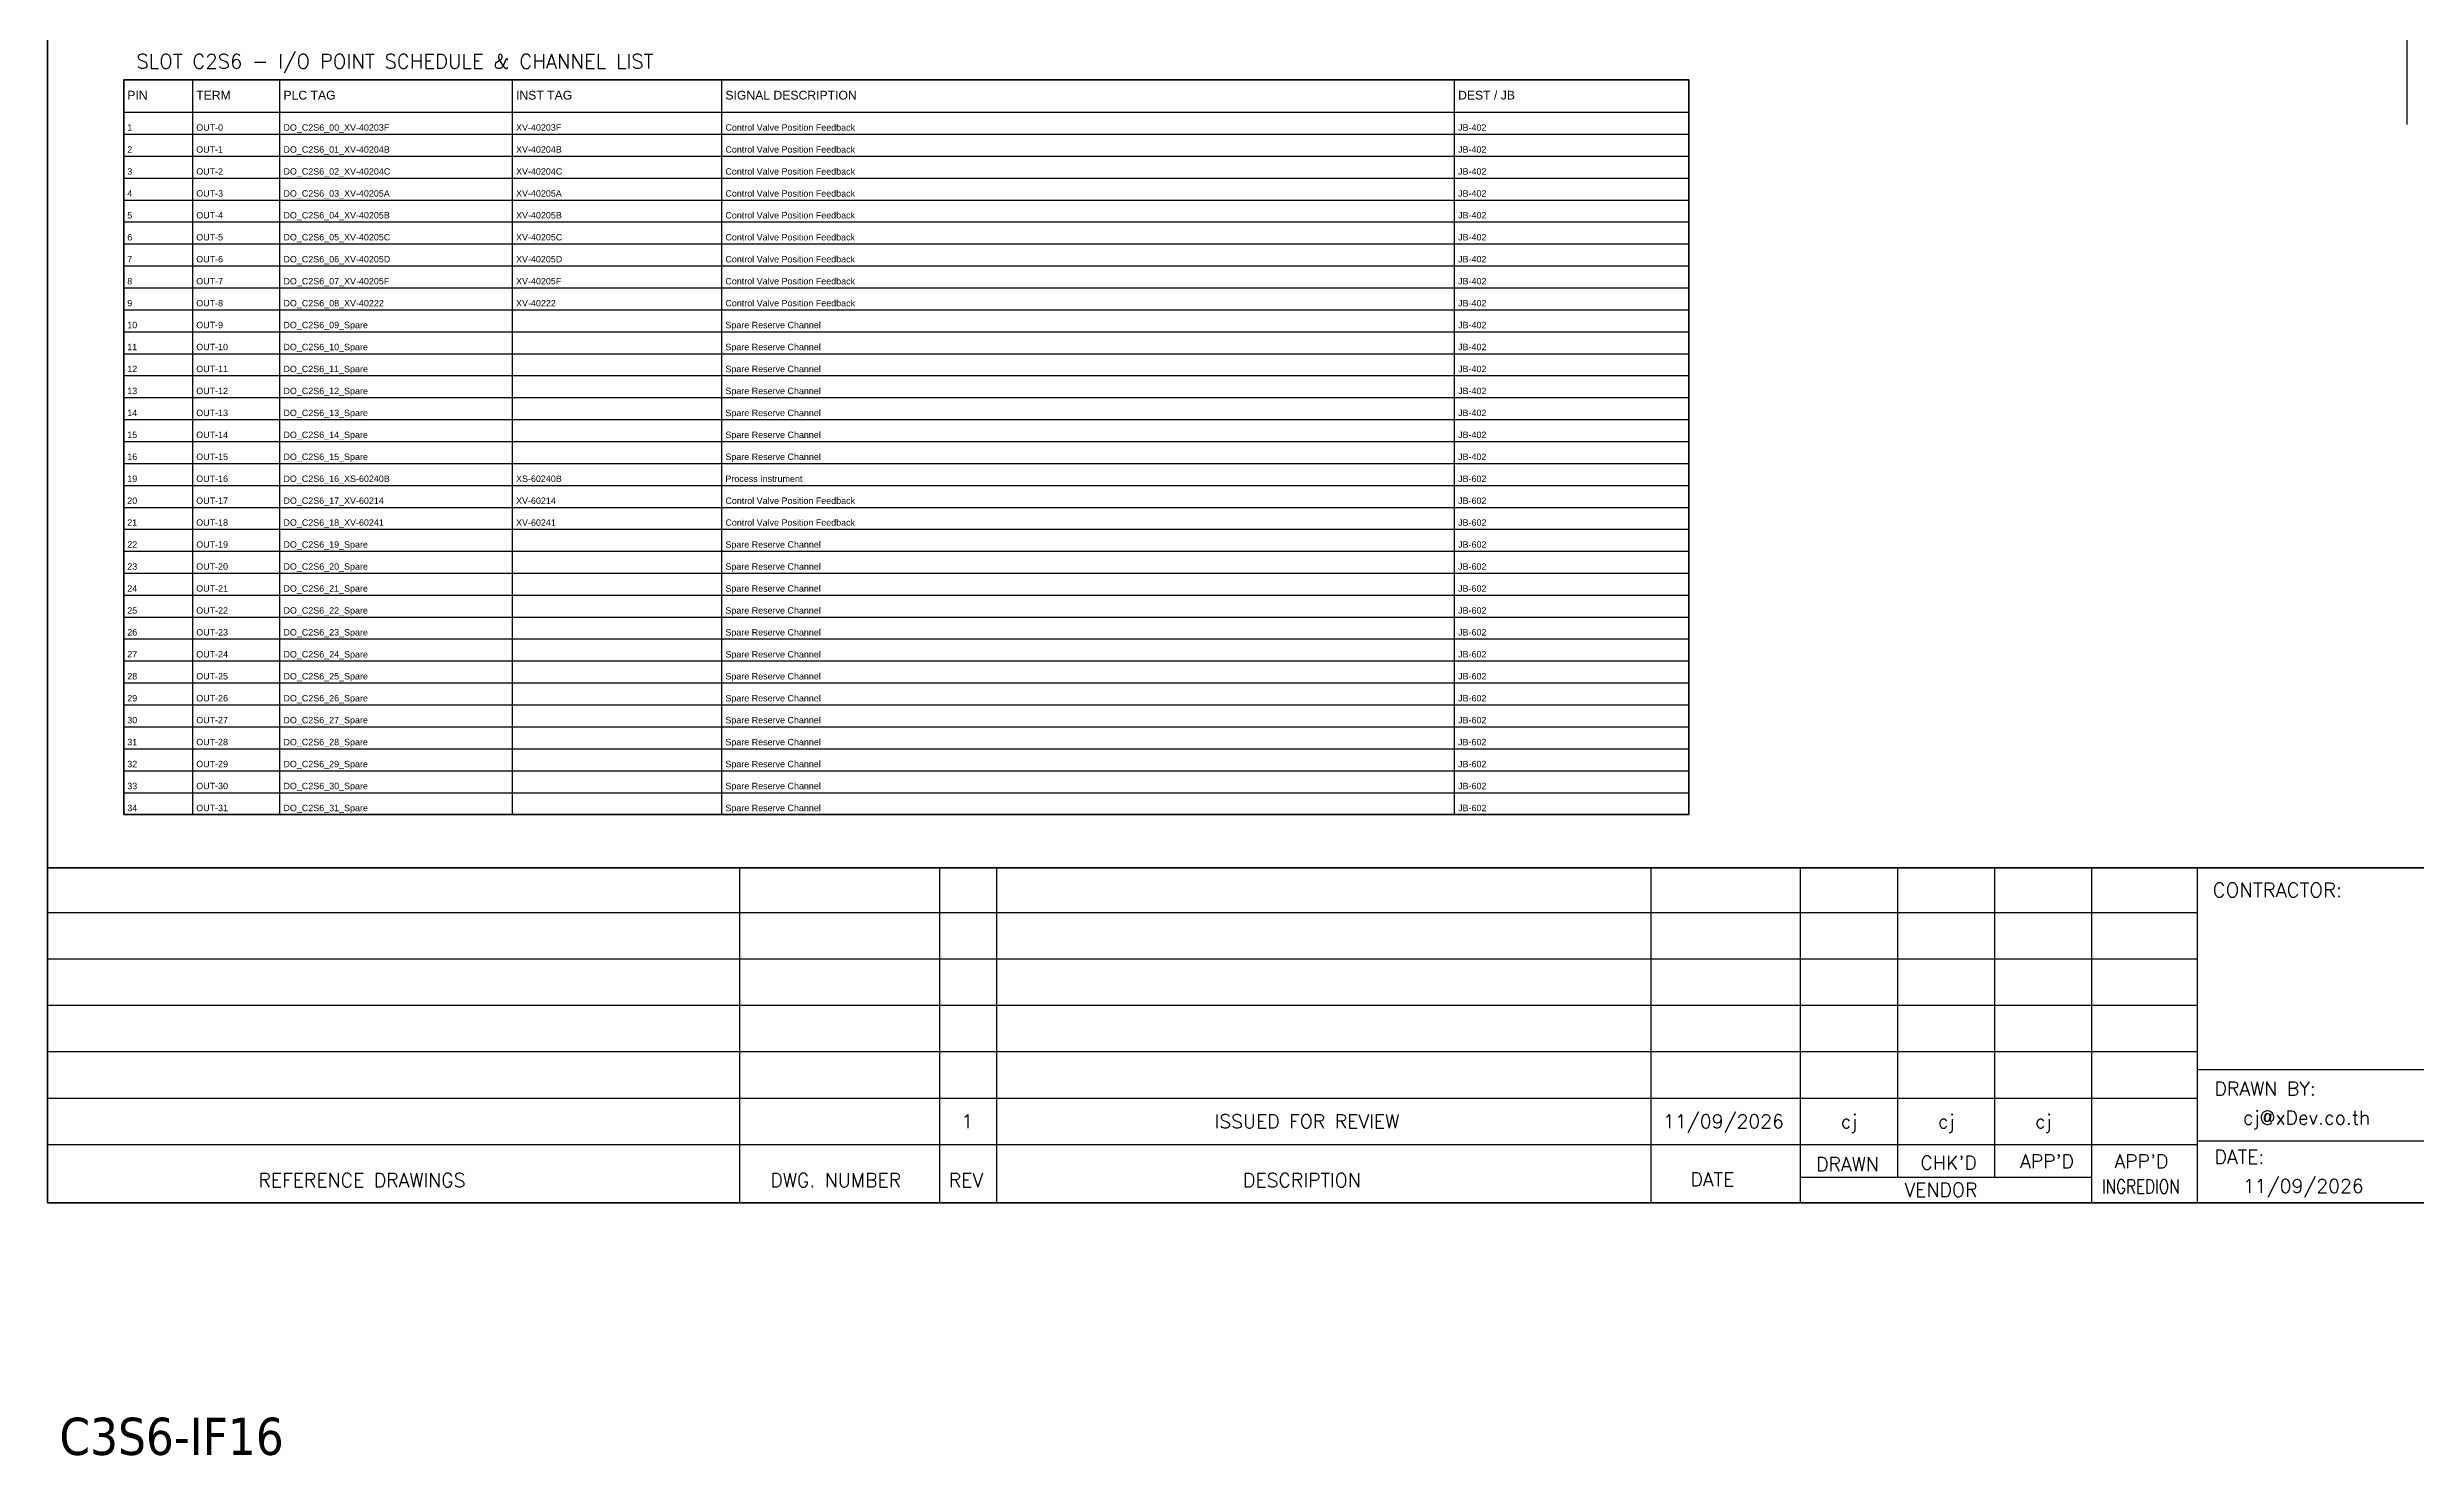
# Model space of a CAD drawing. Header units: millimetres. Extents: x 0 to 62600, y 0 to 14837.
# Drawn here: x 25160 to 27197, y 8795 to 10006 of the extents above; entities that cross this region are included whole.
import ezdxf
from ezdxf.enums import TextEntityAlignment as Align

# ---------------------------------------------------------------- set-up
doc = ezdxf.new("R2010")
doc.units = ezdxf.units.MM
for name, color, linetype in [('GT_1', 9, 'Continuous'), ('HELPPOINT', 7, 'Continuous'), ('MEMBER', 7, 'Continuous')]:
    doc.layers.add(name, color=color, linetype=linetype)
doc.layers.add('IE-WIRE', color=7, linetype='Continuous', lineweight=25)
doc.styles.add('ROMANS', font='romans.shx', dxfattribs={"width": 0.85, "height": 25})
doc.styles.get("Standard").update_dxf_attribs({"font": 'arial.ttf'})
doc.styles.add('Tahoma', font='')
doc.styles.get('Tahoma').set_extended_font_data('Tahoma')

msp = doc.modelspace()

# ---------------------------------------------------------------- linework, layer by layer
at = {"color": 7}
for p, q in [((25284.8, 9346.4), (25284.8, 9978.5)), ((25359.8, 9346.4), (25359.8, 9978.5)), ((25559.8, 9346.4), (25559.8, 9978.5)), ((25739.8, 9346.4), (25739.8, 9978.5)), ((26369.8, 9346.4), (26369.8, 9978.5)), ((25225.5, 9950.5), (26571.3, 9950.5))]:
    msp.add_line(p, q, dxfattribs=at)
at = {"color": 8}
for p, q in [((25225.5, 9931.7), (26571.3, 9931.7)), ((25225.5, 9912.8), (26571.3, 9912.8)), ((25225.5, 9893.9), (26571.3, 9893.9)), ((25225.5, 9875), (26571.3, 9875)), ((25225.5, 9856.2), (26571.3, 9856.2)), ((25225.5, 9837.3), (26571.3, 9837.3)), ((25225.5, 9818.4), (26571.3, 9818.4)), ((25225.5, 9799.5), (26571.3, 9799.5)), ((25225.5, 9780.6), (26571.3, 9780.6)), ((25225.5, 9761.8), (26571.3, 9761.8)), ((25225.5, 9742.9), (26571.3, 9742.9)), ((25225.5, 9724), (26571.3, 9724)), ((25225.5, 9705.1), (26571.3, 9705.1)), ((25225.5, 9686.2), (26571.3, 9686.2)), ((25225.5, 9667.4), (26571.3, 9667.4)), ((25225.5, 9648.5), (26571.3, 9648.5)), ((25225.5, 9629.6), (26571.3, 9629.6)), ((25225.5, 9610.7), (26571.3, 9610.7)), ((25225.5, 9591.9), (26571.3, 9591.9)), ((25225.5, 9573), (26571.3, 9573)), ((25225.5, 9554.1), (26571.3, 9554.1)), ((25225.5, 9535.2), (26571.3, 9535.2)), ((25225.5, 9516.3), (26571.3, 9516.3)), ((25225.5, 9497.5), (26571.3, 9497.5)), ((25225.5, 9478.6), (26571.3, 9478.6)), ((25225.5, 9459.7), (26571.3, 9459.7)), ((25225.5, 9440.8), (26571.3, 9440.8)), ((25225.5, 9422), (26571.3, 9422)), ((25225.5, 9403.1), (26571.3, 9403.1)), ((25225.5, 9384.2), (26571.3, 9384.2)), ((25225.5, 9365.3), (26571.3, 9365.3))]:
    msp.add_line(p, q, dxfattribs=at)
msp.add_lwpolyline([(25225.5, 9978.5), (26571.3, 9978.5), (26571.3, 9346.4), (25225.5, 9346.4)], close=True)
at = {"color": 7}
msp.add_lwpolyline([(25225.5, 9346.4), (26571.3, 9346.4), (26571.3, 9978.5), (25225.5, 9978.5), (25225.5, 9346.4)], dxfattribs=at)
at = {"layer": 'GT_1', "color": 4}
for p, q in [((25755.2, 9012.6), (25755.2, 9300.8)), ((25927.1, 9012.6), (25927.1, 9300.8)), ((25976.3, 9012.6), (25976.3, 9300.8)), ((26538.9, 9012.6), (26538.9, 9300.8)), ((26667.2, 9012.6), (26667.2, 9300.8)), ((26750.8, 9034.4), (26750.8, 9300.8)), ((26834.3, 9034.5), (26834.3, 9300.8)), ((26917.6, 9012.6), (26917.6, 9300.8)), ((27008.6, 9012.6), (27008.6, 9300.8)), ((27008.6, 9262), (25159.8, 9262)), ((27008.6, 9222.2), (25159.8, 9222.2)), ((27008.6, 9182.2), (25159.8, 9182.2)), ((27008.6, 9142.3), (25159.8, 9142.3)), ((27795.6, 9127), (27008.6, 9127)), ((27008.6, 9102.4), (25159.8, 9102.4)), ((27795.6, 9065.5), (27008.6, 9065.5)), ((27008.5, 9062.5), (25159.8, 9062.5)), ((26917.6, 9034.4), (26667.2, 9034.4))]:
    msp.add_line(p, q, dxfattribs=at)
at = {"layer": 'HELPPOINT', "color": 4, "lineweight": 35}
for p, q in [((25159.8, 9012.6), (25159.8, 11716.9)), ((25159.8, 9012.6), (25159.8, 11716.9)), ((29053.1, 9012.6), (25159.8, 9012.6)), ((29053.1, 9012.6), (25159.8, 9012.6))]:
    msp.add_line(p, q, dxfattribs=at)
at = {"layer": 'IE-WIRE', "color": 4, "ltscale": 25.4}
msp.add_line((27188.6, 11419.5), (27188.6, 9939.9), dxfattribs=at)
at = {"layer": 'MEMBER', "color": 4, "lineweight": 35}
msp.add_line((25159.8, 9300.8), (29053.1, 9300.8), dxfattribs=at)
msp.add_line((25159.8, 9300.8), (29053.1, 9300.8), dxfattribs=at)

# ---------------------------------------------------------------- texts
at = {"color": 3}
for s, p in [('PIN', (25228.5, 9961.5)), ('TERM', (25287.8, 9961.5)), ('PLC TAG', (25362.8, 9961.5)), ('INST TAG', (25562.8, 9961.5)), ('SIGNAL DESCRIPTION', (25742.8, 9961.5)), ('DEST / JB', (26372.8, 9961.5))]:
    msp.add_text(s, height=7.5, dxfattribs=at).set_placement(p)
at = {"color": 7}
for s, p in [('2', (25228.5, 9915.8)), ('1', (25228.5, 9934.7)), ('OUT-0', (25287.8, 9934.7)), ('OUT-1', (25287.8, 9915.8)), ('DO_C2S6_00_XV-40203F', (25362.8, 9934.7)), ('DO_C2S6_01_XV-40204B', (25362.8, 9915.8)), ('XV-40203F', (25562.8, 9934.7)), ('XV-40204B', (25562.8, 9915.8)), ('Control Valve Position Feedback', (25742.8, 9934.7)), ('Control Valve Position Feedback', (25742.8, 9915.8)), ('JB-402', (26372.8, 9934.7)), ('JB-402', (26372.8, 9915.8)), ('3', (25228.5, 9896.9)), ('OUT-2', (25287.8, 9896.9)), ('DO_C2S6_02_XV-40204C', (25362.8, 9896.9)), ('XV-40204C', (25562.8, 9896.9)), ('Control Valve Position Feedback', (25742.8, 9896.9)), ('JB-402', (26372.8, 9896.9)), ('4', (25228.5, 9878)), ('OUT-3', (25287.8, 9878)), ('DO_C2S6_03_XV-40205A', (25362.8, 9878)), ('XV-40205A', (25562.8, 9878)), ('Control Valve Position Feedback', (25742.8, 9878)), ('JB-402', (26372.8, 9878)), ('5', (25228.5, 9859.2)), ('OUT-4', (25287.8, 9859.2)), ('DO_C2S6_04_XV-40205B', (25362.8, 9859.2)), ('XV-40205B', (25562.8, 9859.2)), ('Control Valve Position Feedback', (25742.8, 9859.2)), ('JB-402', (26372.8, 9859.2)), ('6', (25228.5, 9840.3)), ('OUT-5', (25287.8, 9840.3)), ('DO_C2S6_05_XV-40205C', (25362.8, 9840.3)), ('XV-40205C', (25562.8, 9840.3)), ('Control Valve Position Feedback', (25742.8, 9840.3)), ('JB-402', (26372.8, 9840.3)), ('7', (25228.5, 9821.4)), ('OUT-6', (25287.8, 9821.4)), ('DO_C2S6_06_XV-40205D', (25362.8, 9821.4)), ('XV-40205D', (25562.8, 9821.4)), ('Control Valve Position Feedback', (25742.8, 9821.4)), ('JB-402', (26372.8, 9821.4)), ('8', (25228.5, 9802.5)), ('OUT-7', (25287.8, 9802.5)), ('DO_C2S6_07_XV-40205F', (25362.8, 9802.5)), ('XV-40205F', (25562.8, 9802.5)), ('Control Valve Position Feedback', (25742.8, 9802.5)), ('JB-402', (26372.8, 9802.5)), ('9', (25228.5, 9783.6)), ('OUT-8', (25287.8, 9783.6)), ('DO_C2S6_08_XV-40222', (25362.8, 9783.6)), ('XV-40222', (25562.8, 9783.6)), ('Control Valve Position Feedback', (25742.8, 9783.6)), ('JB-402', (26372.8, 9783.6)), ('10', (25228.5, 9764.8)), ('OUT-9', (25287.8, 9764.8)), ('DO_C2S6_09_Spare', (25362.8, 9764.8)), ('Spare Reserve Channel', (25742.8, 9764.8)), ('JB-402', (26372.8, 9764.8)), ('11', (25228.5, 9745.9)), ('OUT-10', (25287.8, 9745.9)), ('DO_C2S6_10_Spare', (25362.8, 9745.9)), ('Spare Reserve Channel', (25742.8, 9745.9)), ('JB-402', (26372.8, 9745.9)), ('12', (25228.5, 9727)), ('OUT-11', (25287.8, 9727)), ('DO_C2S6_11_Spare', (25362.8, 9727)), ('Spare Reserve Channel', (25742.8, 9727)), ('JB-402', (26372.8, 9727)), ('13', (25228.5, 9708.1)), ('OUT-12', (25287.8, 9708.1)), ('DO_C2S6_12_Spare', (25362.8, 9708.1)), ('Spare Reserve Channel', (25742.8, 9708.1)), ('JB-402', (26372.8, 9708.1)), ('14', (25228.5, 9689.2)), ('OUT-13', (25287.8, 9689.2)), ('DO_C2S6_13_Spare', (25362.8, 9689.2)), ('Spare Reserve Channel', (25742.8, 9689.2)), ('JB-402', (26372.8, 9689.2)), ('15', (25228.5, 9670.4)), ('16', (25228.5, 9651.5)), ('OUT-14', (25287.8, 9670.4)), ('OUT-15', (25287.8, 9651.5)), ('DO_C2S6_14_Spare', (25362.8, 9670.4)), ('DO_C2S6_15_Spare', (25362.8, 9651.5)), ('Spare Reserve Channel', (25742.8, 9670.4)), ('Spare Reserve Channel', (25742.8, 9651.5)), ('JB-402', (26372.8, 9670.4)), ('JB-402', (26372.8, 9651.5)), ('19', (25228.5, 9632.6)), ('OUT-16', (25287.8, 9632.6)), ('DO_C2S6_16_XS-60240B', (25362.8, 9632.6)), ('XS-60240B', (25562.8, 9632.6)), ('Process Instrument', (25742.8, 9632.6)), ('JB-602', (26372.8, 9632.6)), ('20', (25228.5, 9613.7)), ('OUT-17', (25287.8, 9613.7)), ('DO_C2S6_17_XV-60214', (25362.8, 9613.7)), ('XV-60214', (25562.8, 9613.7)), ('Control Valve Position Feedback', (25742.8, 9613.7)), ('JB-602', (26372.8, 9613.7)), ('21', (25228.5, 9594.9)), ('OUT-18', (25287.8, 9594.9)), ('DO_C2S6_18_XV-60241', (25362.8, 9594.9)), ('XV-60241', (25562.8, 9594.9)), ('Control Valve Position Feedback', (25742.8, 9594.9)), ('JB-602', (26372.8, 9594.9)), ('22', (25228.5, 9576)), ('OUT-19', (25287.8, 9576)), ('DO_C2S6_19_Spare', (25362.8, 9576)), ('Spare Reserve Channel', (25742.8, 9576)), ('JB-602', (26372.8, 9576)), ('23', (25228.5, 9557.1)), ('OUT-20', (25287.8, 9557.1)), ('DO_C2S6_20_Spare', (25362.8, 9557.1)), ('Spare Reserve Channel', (25742.8, 9557.1)), ('JB-602', (26372.8, 9557.1)), ('24', (25228.5, 9538.2)), ('OUT-21', (25287.8, 9538.2)), ('DO_C2S6_21_Spare', (25362.8, 9538.2)), ('Spare Reserve Channel', (25742.8, 9538.2)), ('JB-602', (26372.8, 9538.2)), ('25', (25228.5, 9519.3)), ('OUT-22', (25287.8, 9519.3)), ('DO_C2S6_22_Spare', (25362.8, 9519.3)), ('Spare Reserve Channel', (25742.8, 9519.3)), ('JB-602', (26372.8, 9519.3)), ('26', (25228.5, 9500.5)), ('OUT-23', (25287.8, 9500.5)), ('DO_C2S6_23_Spare', (25362.8, 9500.5)), ('Spare Reserve Channel', (25742.8, 9500.5)), ('JB-602', (26372.8, 9500.5)), ('27', (25228.5, 9481.6)), ('OUT-24', (25287.8, 9481.6)), ('DO_C2S6_24_Spare', (25362.8, 9481.6)), ('Spare Reserve Channel', (25742.8, 9481.6)), ('JB-602', (26372.8, 9481.6)), ('28', (25228.5, 9462.7)), ('OUT-25', (25287.8, 9462.7)), ('DO_C2S6_25_Spare', (25362.8, 9462.7)), ('Spare Reserve Channel', (25742.8, 9462.7)), ('JB-602', (26372.8, 9462.7)), ('29', (25228.5, 9443.8)), ('OUT-26', (25287.8, 9443.8)), ('DO_C2S6_26_Spare', (25362.8, 9443.8)), ('Spare Reserve Channel', (25742.8, 9443.8)), ('JB-602', (26372.8, 9443.8)), ('30', (25228.5, 9425)), ('OUT-27', (25287.8, 9425)), ('DO_C2S6_27_Spare', (25362.8, 9425)), ('Spare Reserve Channel', (25742.8, 9425)), ('Spare Reserve Channel', (25742.8, 9406.1)), ('JB-602', (26372.8, 9425)), ('31', (25228.5, 9406.1)), ('32', (25228.5, 9387.2)), ('OUT-28', (25287.8, 9406.1)), ('OUT-29', (25287.8, 9387.2)), ('DO_C2S6_28_Spare', (25362.8, 9406.1)), ('DO_C2S6_29_Spare', (25362.8, 9387.2)), ('Spare Reserve Channel', (25742.8, 9387.2)), ('JB-602', (26372.8, 9406.1)), ('JB-602', (26372.8, 9387.2)), ('33', (25228.5, 9368.3)), ('OUT-30', (25287.8, 9368.3)), ('DO_C2S6_30_Spare', (25362.8, 9368.3)), ('Spare Reserve Channel', (25742.8, 9368.3)), ('JB-602', (26372.8, 9368.3)), ('34', (25228.5, 9349.4)), ('OUT-31', (25287.8, 9349.4)), ('DO_C2S6_31_Spare', (25362.8, 9349.4)), ('Spare Reserve Channel', (25742.8, 9349.4)), ('JB-602', (26372.8, 9349.4))]:
    msp.add_text(s, height=5.5, dxfattribs=at).set_placement(p)
at = {"color": 2, "style": 'Tahoma'}
msp.add_text('C3S6-IF16', height=32, dxfattribs=at).set_placement((25170.2, 8795.7))
at = {"layer": 'MEMBER', "color": 4, "ltscale": 0.8, "style": 'ROMANS'}
for s, height, p in [('SLOT C2S6 - I/O POINT SCHEDULE & CHANNEL LIST', 12.35, (25236.4, 9988.2)), ('CONTRACTOR:', 12.35, (27021.7, 9275.4)), ('DRAWN BY:', 11.88, (27023.2, 9104.8)), ('cj@xDev.co.th', 11.875, (27047.6, 9079.9)), ('DRAWN', 11.88, (26680.6, 9039.9)), ("CHK'D", 11.88, (26770.4, 9041.1)), ("APP'D", 11.88, (26856, 9042.3)), ("APP'D", 11.88, (26937.2, 9042.3)), ('DATE:', 11.88, (27023.2, 9046.2)), ('REFERENCE DRAWINGS', 11.875, (25341.2, 9026.1)), ('DWG. NUMBER', 11.875, (25781.4, 9026.1)), ('REV', 11.88, (25934.9, 9026.1)), ('DESCRIPTION', 11.875, (26187.8, 9026.1)), ('DATE', 11.88, (26572.6, 9026.8)), ('VENDOR', 11.88, (26756.7, 9017.8)), ('11/09/2026', 11.88, (27047.6, 9021.1))]:
    msp.add_text(s, height=height, dxfattribs=at).set_placement(p)
for s, height, p in [('1', 11.9, (25950.7, 9082.6)), ('ISSUED FOR REVIEW', 11.875, (26242.8, 9082.6)), ('11/09/2026', 11.88, (26601, 9082.6)), ('cj', 11.88, (26708.9, 9082.6)), ('cj', 11.88, (26792.5, 9082.6)), ('cj', 11.88, (26876, 9082.6))]:
    msp.add_text(s, height=height, dxfattribs=at).set_placement(p, align=Align.MIDDLE_CENTER)
at = {"layer": 'MEMBER', "color": 4, "ltscale": 0.8, "style": 'ROMANS', "width": 0.8}
msp.add_text('INGREDION', height=11.88, dxfattribs=at).set_placement((26926.4, 9020.6))

doc.saveas('drawing.dxf')
